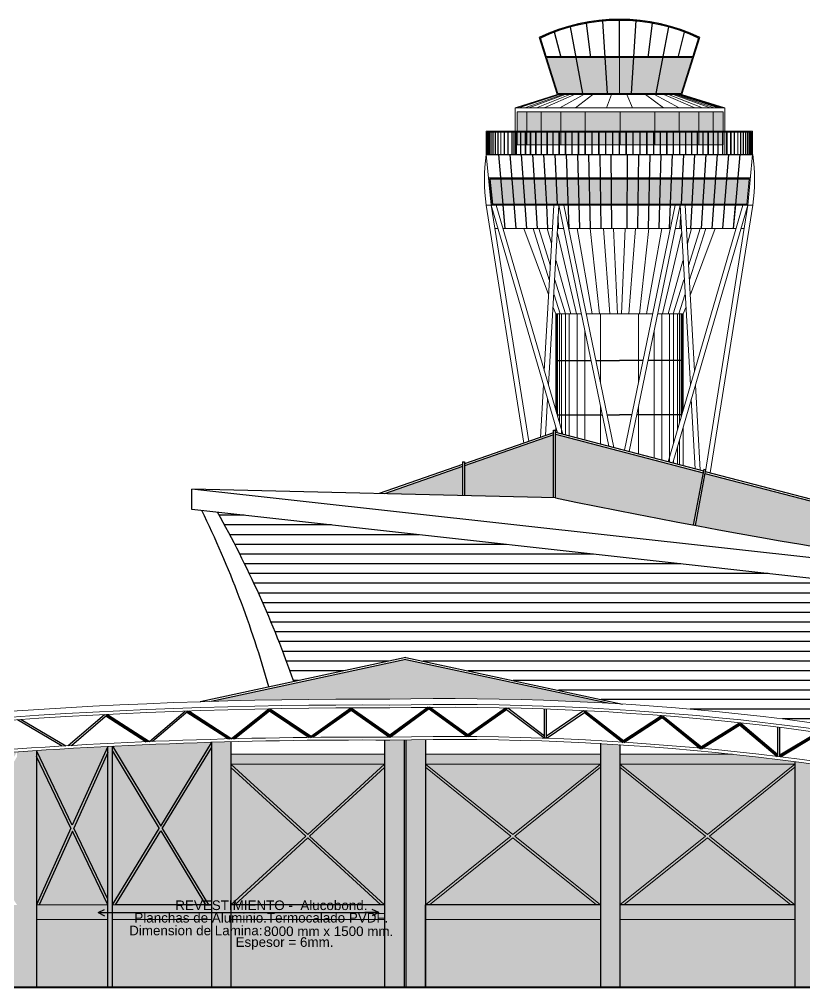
# Model space of a CAD drawing. Header units: metres. Extents: x 2330 to 2661, y 695 to 924.
# Drawn here: x 2504.5 to 2544.88, y 787.66 to 837.45 of the extents above; entities that cross this region are included whole.
import ezdxf

# ---------------------------------------------------------------- set-up
doc = ezdxf.new("R2010")
doc.units = ezdxf.units.M
doc.header["$LTSCALE"] = 20
for name, color, linetype, lineweight in [('Aux4', 31, 'Continuous', 20), ('Columns', 30, 'Continuous', 40), ('Especifications', 107, 'Continuous', 25), ('Garden', 152, 'Continuous', 0), ('p1', 11, 'Continuous', 13)]:
    doc.layers.add(name, color=color, linetype=linetype, lineweight=lineweight)
doc.layers.add('Tree and Others', color=74, linetype='Continuous')
doc.styles.get("Standard").update_dxf_attribs({"font": 'arial.ttf'})

msp = doc.modelspace()

# ---------------------------------------------------------------- hatches: boundary and pattern name
h = msp.add_hatch(color=256)
h.set_gradient(color1=(0, 0, 255), color2=(0, 114, 153), tint=1)
h.paths.add_polyline_path([(2527.29, 814.453), (2523.284, 813.059), (2527.29, 812.961)])
h.paths.add_polyline_path([(2531.964, 816.081), (2527.39, 814.488), (2527.39, 812.958), (2531.964, 812.847)])
h.paths.add_polyline_path([(2539.657, 814.13), (2532.064, 816.121), (2532.064, 812.844, 0.004892), (2539.155, 811.447)])
h.paths.add_polyline_path([(2539.754, 814.105), (2539.253, 811.428, 0.00692), (2549.327, 809.691), (2549.617, 811.519)])
h.paths.add_polyline_path([(2553.815, 810.418), (2549.714, 811.494), (2549.426, 809.676, 0.002867), (2553.614, 809.039)])
h.paths.add_polyline_path([(2553.913, 810.393), (2553.712, 809.025, 0.003071), (2558.206, 808.397), (2558.318, 809.238)])
h.paths.add_polyline_path([(2558.415, 809.212), (2558.305, 808.384, 0.004248), (2564.532, 807.609)])
h = msp.add_hatch(color=256)
h.set_gradient(color1=(0, 0, 255), color2=(0, 114, 153), tint=1)
h.paths.add_polyline_path([(2524.384, 804.536), (2514.358, 802.376, -0.008751), (2523.531, 802.488, -0.020129), (2534.852, 802.28)])
at = {"layer": 'Garden'}
h = msp.add_hatch(color=256, dxfattribs=at)
h.set_gradient(color1=(106, 156, 99), one_color=1, tint=1)
h.paths.add_polyline_path([(2489.933, 798.387), (2487.768, 795.07), (2489.933, 792.19)])
h.paths.add_polyline_path([(2489.764, 798.366, 0.003911), (2485.732, 797.827), (2485.732, 797.778), (2487.685, 795.181)])
h.paths.add_polyline_path([(2485.732, 797.562), (2485.732, 792.189), (2487.609, 795.065)])
h.paths.add_polyline_path([(2487.692, 794.954), (2485.732, 791.951), (2485.732, 791.901), (2489.933, 791.902), (2489.933, 791.974)])
h.paths.add_polyline_path([(2492.128, 795.423), (2490.183, 798.418), (2490.183, 792.203)])
h.paths.add_polyline_path([(2494.22, 798.886, 0.00377), (2490.326, 798.436), (2492.203, 795.546)])
h.paths.add_polyline_path([(2494.383, 798.904), (2492.281, 795.425), (2494.383, 792.19)])
h.paths.add_polyline_path([(2492.207, 795.302), (2490.183, 791.951), (2490.183, 791.902), (2494.383, 791.903), (2494.383, 791.951)])
h.paths.add_polyline_path([(2497.126, 795.413), (2495.148, 798.731), (2495.148, 791.903)])
h.paths.add_polyline_path([(2499.369, 799.391, 0.004079), (2495.148, 798.985), (2497.2, 795.543)])
h.paths.add_polyline_path([(2499.369, 799.127), (2497.276, 795.414), (2499.369, 791.904)])
h.paths.add_polyline_path([(2497.203, 795.284), (2495.297, 791.903), (2499.218, 791.904)])
h.paths.add_polyline_path([(2501.869, 795.625), (2499.619, 799.17), (2499.619, 791.904), (2499.62, 791.904)])
h.paths.add_polyline_path([(2504.383, 799.784, 0.004594), (2499.619, 799.413), (2501.944, 795.749)])
h.paths.add_polyline_path([(2504.383, 799.532), (2502.022, 795.627), (2504.383, 791.905)])
h.paths.add_polyline_path([(2501.947, 795.502), (2499.772, 791.904), (2504.229, 791.905)])
h.paths.add_polyline_path([(2507.155, 795.851), (2505.383, 799.549), (2505.383, 791.906)])
h.paths.add_polyline_path([(2509.046, 800.061, 0.003528), (2505.383, 799.85), (2507.225, 796.006)])
h.paths.add_polyline_path([(2509.046, 799.744), (2507.299, 795.853), (2509.046, 792.206)])
h.paths.add_polyline_path([(2507.229, 795.698), (2505.525, 791.906), (2509.046, 791.906)])
h.paths.add_polyline_path([(2511.7, 795.843), (2509.296, 799.822), (2509.296, 791.906)])
h.paths.add_polyline_path([(2514.384, 800.24), (2514.384, 800.276, 0.004896), (2509.296, 800.074), (2511.776, 795.968)])
h.paths.add_polyline_path([(2514.384, 799.991), (2511.852, 795.843), (2514.23, 791.906), (2514.384, 791.906)])
h.paths.add_polyline_path([(2511.775, 795.718), (2509.449, 791.906), (2514.078, 791.906)])
h = msp.add_hatch(color=256, dxfattribs=at)
h.set_gradient(color1=(106, 156, 99), one_color=1, tint=1)
h.paths.add_polyline_path([(2523.284, 799.156), (2515.384, 799.156), (2515.384, 791.906), (2523.284, 791.906)])
h.paths.add_polyline_path([(2523.286, 791.155), (2515.384, 791.155), (2515.384, 787.656), (2523.284, 787.656)])
h.paths.add_polyline_path([(2534.379, 799.156), (2525.384, 799.156), (2525.384, 791.909), (2534.379, 791.909)])
h.paths.add_polyline_path([(2534.379, 791.159), (2525.384, 791.159), (2525.384, 787.656), (2534.379, 787.656)])
h.paths.add_polyline_path([(2544.383, 799.156), (2535.384, 799.156), (2535.384, 791.906), (2544.383, 791.906)])
h.paths.add_polyline_path([(2544.381, 791.155), (2535.384, 791.155), (2535.384, 787.656), (2544.381, 787.656)])
h.paths.add_polyline_path([(2554.381, 797.611, 0.016468), (2545.384, 799.145), (2545.384, 791.906), (2554.381, 791.905)])
h.paths.add_polyline_path([(2554.381, 791.155), (2545.384, 791.155), (2545.384, 787.656), (2554.381, 787.656)])
h = msp.add_hatch(color=256, dxfattribs=at)
h.set_gradient(color1=(106, 156, 99), one_color=1, tint=1)
h.paths.add_polyline_path([(2523.284, 798.979), (2523.284, 799.156), (2519.334, 795.531), (2515.384, 799.156), (2515.384, 798.979), (2519.237, 795.442), (2515.384, 791.906), (2515.576, 791.906), (2519.334, 795.354), (2523.091, 791.906), (2523.284, 791.906), (2519.43, 795.442)])
h = msp.add_hatch(color=256, dxfattribs=at)
h.set_gradient(color1=(106, 156, 99), one_color=1, tint=1)
h.paths.add_polyline_path([(2534.379, 798.989), (2534.379, 799.156), (2529.881, 795.532), (2525.384, 799.156), (2525.384, 798.989), (2529.778, 795.449), (2525.384, 791.909), (2525.591, 791.909), (2529.881, 795.366), (2534.172, 791.909), (2534.379, 791.909), (2529.985, 795.449)])
h = msp.add_hatch(color=256, dxfattribs=at)
h.set_gradient(color1=(106, 156, 99), one_color=1, tint=1)
h.paths.add_polyline_path([(2489.933, 791.155), (2485.732, 791.155), (2485.732, 787.656), (2489.933, 787.656)])
h.paths.add_polyline_path([(2494.381, 791.155), (2490.183, 791.155), (2490.183, 787.656), (2494.381, 787.656)])
h.paths.add_polyline_path([(2499.369, 791.155), (2495.148, 791.155), (2495.148, 787.656), (2499.369, 787.656)])
h.paths.add_polyline_path([(2504.383, 791.155), (2499.619, 791.155), (2499.619, 787.656), (2503.367, 787.656), (2504.383, 787.656)])
h.paths.add_polyline_path([(2509.046, 791.155), (2505.383, 791.155), (2505.383, 787.656), (2509.046, 787.656)])
h.paths.add_polyline_path([(2514.381, 791.155), (2509.296, 791.155), (2509.296, 787.656), (2514.381, 787.656)])
at = {"layer": 'Tree and Others', "lineweight": 9}
h = msp.add_hatch(color=256, dxfattribs=at)
h.set_gradient(color1=(33, 181, 169), one_color=1, tint=1)
h.paths.add_polyline_path([(2533.127, 835.487), (2531.612, 835.487), (2532.196, 833.634), (2533.471, 833.634)])
h.paths.add_polyline_path([(2534.626, 835.487), (2533.127, 835.487), (2533.471, 833.634), (2534.739, 833.634)])
h.paths.add_polyline_path([(2535.364, 835.487), (2534.626, 835.487), (2534.739, 833.634), (2535.364, 833.634)])
h = msp.add_hatch(color=256, dxfattribs=at)
h.set_gradient(color1=(33, 181, 169), rotation=180, one_color=1, tint=1)
h.paths.add_polyline_path([(2537.6, 835.487), (2539.115, 835.487), (2538.531, 833.634), (2537.256, 833.634)])
h.paths.add_polyline_path([(2536.102, 835.487), (2537.6, 835.487), (2537.256, 833.634), (2535.988, 833.634)])
h.paths.add_polyline_path([(2535.364, 835.487), (2536.102, 835.487), (2535.988, 833.634), (2535.364, 833.634)])
at = {"layer": 'Tree and Others'}
h = msp.add_hatch(color=256, dxfattribs=at)
h.set_gradient(color1=(164, 161, 106), color2=(238, 237, 227), rotation=180, tint=1, name='CYLINDER')
h.paths.add_polyline_path([(2530.593, 832.706), (2530.093, 832.706), (2530.093, 831.706), (2530.593, 831.706)])
h.paths.add_polyline_path([(2531.343, 832.706), (2530.593, 832.706), (2530.593, 831.706), (2531.343, 831.706)])
h.paths.add_polyline_path([(2532.343, 832.706), (2531.343, 832.706), (2531.343, 831.706), (2532.343, 831.706)])
h.paths.add_polyline_path([(2533.593, 832.706), (2532.343, 832.706), (2532.343, 831.706), (2533.593, 831.706)])
h.paths.add_polyline_path([(2535.391, 832.706), (2533.593, 832.706), (2533.593, 831.706), (2535.391, 831.706)])
h.paths.add_polyline_path([(2537.188, 832.706), (2535.391, 832.706), (2535.391, 831.706), (2537.188, 831.706)])
h.paths.add_polyline_path([(2538.438, 832.706), (2537.188, 832.706), (2537.188, 831.706), (2538.438, 831.706)])
h.paths.add_polyline_path([(2539.438, 832.706), (2538.438, 832.706), (2538.438, 831.706), (2539.438, 831.706)])
h.paths.add_polyline_path([(2540.188, 832.706), (2539.438, 832.706), (2539.438, 831.706), (2540.188, 831.706)])
h.paths.add_polyline_path([(2540.688, 832.706), (2540.188, 832.706), (2540.188, 831.706), (2540.688, 831.706)])
h.paths.add_polyline_path([(2540.687, 831.656), (2540.677, 831.656), (2540.677, 831.006), (2540.687, 831.006)])
h.paths.add_polyline_path([(2540.652, 831.656), (2540.444, 831.656), (2540.444, 831.006), (2540.652, 831.006)])
h.paths.add_polyline_path([(2540.419, 831.656), (2540.197, 831.656), (2540.197, 831.006), (2540.419, 831.006)])
h.paths.add_polyline_path([(2540.172, 831.656), (2539.937, 831.656), (2539.937, 831.006), (2540.172, 831.006)])
h.paths.add_polyline_path([(2539.912, 831.656), (2539.665, 831.656), (2539.665, 831.006), (2539.912, 831.006)])
h.paths.add_polyline_path([(2539.64, 831.656), (2539.438, 831.656), (2539.438, 831.006), (2539.64, 831.006)])
h.paths.add_polyline_path([(2539.438, 831.656), (2539.38, 831.656), (2539.38, 831.006), (2539.438, 831.006)])
h.paths.add_polyline_path([(2539.355, 831.656), (2539.085, 831.656), (2539.085, 831.006), (2539.355, 831.006)])
h.paths.add_polyline_path([(2539.06, 831.656), (2538.78, 831.656), (2538.78, 831.006), (2539.06, 831.006)])
h.paths.add_polyline_path([(2538.755, 831.656), (2538.465, 831.656), (2538.465, 831.006), (2538.755, 831.006)])
h.paths.add_polyline_path([(2538.44, 831.656), (2538.141, 831.656), (2538.141, 831.006), (2538.44, 831.006)])
h.paths.add_polyline_path([(2538.116, 831.656), (2537.81, 831.656), (2537.81, 831.006), (2538.116, 831.006)])
h.paths.add_polyline_path([(2537.785, 831.656), (2537.472, 831.656), (2537.472, 831.006), (2537.785, 831.006)])
h.paths.add_polyline_path([(2537.447, 831.656), (2537.188, 831.656), (2537.188, 831.006), (2537.447, 831.006)])
h.paths.add_polyline_path([(2537.188, 831.656), (2537.129, 831.656), (2537.129, 831.006), (2537.188, 831.006)])
h.paths.add_polyline_path([(2537.104, 831.656), (2536.78, 831.656), (2536.78, 831.006), (2537.104, 831.006)])
h.paths.add_polyline_path([(2536.755, 831.656), (2536.428, 831.656), (2536.428, 831.006), (2536.755, 831.006)])
h.paths.add_polyline_path([(2536.403, 831.656), (2536.072, 831.656), (2536.072, 831.006), (2536.403, 831.006)])
h.paths.add_polyline_path([(2536.047, 831.656), (2535.715, 831.656), (2535.715, 831.006), (2536.047, 831.006)])
h.paths.add_polyline_path([(2535.69, 831.656), (2535.391, 831.656), (2535.391, 831.006), (2535.69, 831.006)])
h.paths.add_polyline_path([(2535.344, 831.656), (2535.024, 831.656), (2535.024, 831.006), (2535.344, 831.006)])
h.paths.add_polyline_path([(2534.999, 831.656), (2534.666, 831.656), (2534.666, 831.006), (2534.999, 831.006)])
h.paths.add_polyline_path([(2534.641, 831.656), (2534.311, 831.656), (2534.311, 831.006), (2534.641, 831.006)])
h.paths.add_polyline_path([(2535.391, 831.656), (2535.369, 831.656), (2535.369, 831.006), (2535.391, 831.006)])
h.paths.add_polyline_path([(2534.286, 831.656), (2533.959, 831.656), (2533.959, 831.006), (2534.286, 831.006)])
h.paths.add_polyline_path([(2533.934, 831.656), (2533.61, 831.656), (2533.61, 831.006), (2533.934, 831.006)])
h.paths.add_polyline_path([(2533.585, 831.656), (2533.267, 831.656), (2533.267, 831.006), (2533.585, 831.006)])
h.paths.add_polyline_path([(2533.242, 831.656), (2532.929, 831.656), (2532.929, 831.006), (2533.242, 831.006)])
h.paths.add_polyline_path([(2532.904, 831.656), (2532.598, 831.656), (2532.598, 831.006), (2532.904, 831.006)])
h.paths.add_polyline_path([(2532.573, 831.656), (2532.343, 831.656), (2532.343, 831.006), (2532.573, 831.006)])
h.paths.add_polyline_path([(2532.343, 831.656), (2532.274, 831.656), (2532.274, 831.006), (2532.343, 831.006)])
h.paths.add_polyline_path([(2532.249, 831.656), (2531.959, 831.656), (2531.959, 831.006), (2532.249, 831.006)])
h.paths.add_polyline_path([(2531.934, 831.656), (2531.654, 831.656), (2531.654, 831.006), (2531.934, 831.006)])
h.paths.add_polyline_path([(2531.629, 831.656), (2531.358, 831.656), (2531.358, 831.006), (2531.629, 831.006)])
h.paths.add_polyline_path([(2531.333, 831.656), (2531.074, 831.656), (2531.074, 831.006), (2531.333, 831.006)])
h.paths.add_polyline_path([(2531.049, 831.656), (2530.801, 831.656), (2530.801, 831.006), (2531.049, 831.006)])
h.paths.add_polyline_path([(2530.776, 831.656), (2530.593, 831.656), (2530.593, 831.006), (2530.776, 831.006)])
h.paths.add_polyline_path([(2530.593, 831.656), (2530.542, 831.656), (2530.542, 831.006), (2530.593, 831.006)])
h.paths.add_polyline_path([(2530.517, 831.656), (2530.295, 831.656), (2530.295, 831.006), (2530.517, 831.006)])
h.paths.add_polyline_path([(2530.27, 831.656), (2530.093, 831.656), (2530.093, 831.006), (2530.27, 831.006)])
h = msp.add_hatch(color=256, dxfattribs=at)
h.set_gradient(color1=(33, 181, 169), rotation=180, one_color=1, tint=1, name='CYLINDER')
h.paths.add_polyline_path([(2542.033, 829.243), (2528.701, 829.243), (2528.824, 827.94), (2541.909, 827.94)])
h = msp.add_hatch(color=256, dxfattribs=at)
h.set_gradient(color1=(150, 154, 141), color2=(230, 234, 234), tint=1, name='INVCYLINDER')
h.paths.add_polyline_path([(2515.384, 791.155), (2515.384, 800.304, 0.000962), (2514.384, 800.276), (2514.384, 787.656), (2515.383, 787.656), (2515.383, 791.155)])
h = msp.add_hatch(color=256, dxfattribs=at)
h.set_gradient(color1=(150, 154, 141), color2=(230, 234, 234), tint=1, name='INVCYLINDER')
h.paths.add_polyline_path([(2524.284, 800.403, 0.001326), (2523.548, 800.388, 0.000255), (2523.284, 800.39), (2523.284, 795.406), (2523.286, 795.406), (2523.286, 791.906), (2523.284, 787.656), (2524.284, 787.656)])
h = msp.add_hatch(color=256, dxfattribs=at)
h.set_gradient(color1=(150, 154, 141), color2=(230, 234, 234), tint=1, name='INVCYLINDER')
h.paths.add_polyline_path([(2525.384, 800.417, 0.001804), (2524.384, 800.404), (2524.384, 787.656), (2525.38, 787.656), (2525.378, 791.906), (2525.384, 791.906)])
h = msp.add_hatch(color=256, dxfattribs=at)
h.set_gradient(color1=(150, 154, 141), color2=(230, 234, 234), tint=1, name='INVCYLINDER')
h.paths.add_polyline_path([(2514.381, 791.906), (2509.449, 791.906), (2509.296, 791.906), (2509.296, 791.155), (2514.381, 791.155)])
h.paths.add_polyline_path([(2509.046, 792.206), (2507.299, 795.853), (2509.046, 799.744), (2509.046, 800.061), (2507.225, 796.006), (2505.383, 799.85), (2505.383, 799.549), (2507.155, 795.851), (2505.383, 791.906), (2505.383, 791.155), (2509.046, 791.155)])
h.paths.add_polyline_path([(2504.383, 791.905), (2499.62, 791.904), (2499.619, 791.904), (2499.619, 791.155), (2504.383, 791.155)])
h.paths.add_polyline_path([(2499.369, 791.904), (2495.148, 791.903), (2495.148, 791.155), (2499.369, 791.155)])
h.paths.add_polyline_path([(2494.381, 791.903), (2490.183, 791.902), (2490.183, 791.155), (2494.381, 791.155)])
h.paths.add_polyline_path([(2489.933, 791.902), (2485.732, 791.901), (2485.732, 791.155), (2489.933, 791.155)])
h = msp.add_hatch(color=256, dxfattribs=at)
h.set_gradient(color1=(150, 154, 141), color2=(230, 234, 234), tint=1, name='INVCYLINDER')
h.paths.add_polyline_path([(2505.383, 799.85, 0.000964), (2504.383, 799.784), (2504.383, 791.155), (2504.383, 791.155), (2504.383, 787.656), (2505.38, 787.656), (2505.378, 791.906), (2505.383, 791.906)])
h = msp.add_hatch(color=256, dxfattribs=at)
h.set_gradient(color1=(150, 154, 141), color2=(230, 234, 234), tint=1, name='INVCYLINDER')
h.paths.add_polyline_path([(2509.296, 800.074, 0.000241), (2509.046, 800.061), (2509.046, 799.744), (2509.046, 787.656), (2509.296, 787.656)])
h = msp.add_hatch(color=256, dxfattribs=at)
h.set_gradient(color1=(150, 154, 141), color2=(230, 234, 234), tint=1, name='INVCYLINDER')
h.paths.add_polyline_path([(2511.852, 795.843), (2514.384, 799.991), (2514.384, 800.24), (2511.776, 795.968), (2509.296, 800.074), (2509.296, 799.822), (2511.7, 795.843), (2509.296, 791.906), (2509.449, 791.906), (2511.775, 795.718), (2514.078, 791.906), (2514.23, 791.906)])
h = msp.add_hatch(color=256, dxfattribs=at)
h.set_gradient(color1=(150, 154, 141), color2=(230, 234, 234), tint=1, name='INVCYLINDER')
h.paths.add_polyline_path([(2535.379, 800.144, 0.001799), (2534.384, 800.204), (2534.384, 787.656), (2535.379, 787.656)])
h = msp.add_hatch(color=256, dxfattribs=at)
h.set_gradient(color1=(150, 154, 141), color2=(230, 234, 234), tint=1, name='INVCYLINDER')
h.paths.add_polyline_path([(2523.284, 799.656), (2515.384, 799.656), (2515.384, 799.156), (2516.47, 799.156), (2523.284, 799.156)])
h = msp.add_hatch(color=256, dxfattribs=at)
h.set_gradient(color1=(150, 154, 141), color2=(230, 234, 234), tint=1, name='INVCYLINDER')
h.paths.add_polyline_path([(2534.379, 799.656), (2525.384, 799.656), (2525.384, 799.156), (2531.763, 799.156), (2534.379, 799.156)])
h.paths.add_polyline_path([(2541.167, 799.656), (2535.384, 799.656), (2535.384, 799.156), (2544.383, 799.156), (2544.383, 799.278, 0.005842)])
h = msp.add_hatch(color=256, dxfattribs=at)
h.set_gradient(color1=(150, 154, 141), color2=(230, 234, 234), tint=1, name='INVCYLINDER')
h.paths.add_polyline_path([(2545.384, 799.145, 0.001821), (2544.383, 799.278), (2544.383, 787.656), (2545.383, 787.656), (2545.383, 790.456), (2545.384, 790.456)])
h = msp.add_hatch(color=256, dxfattribs=at)
h.set_gradient(color1=(150, 154, 141), color2=(230, 234, 234), tint=1, name='INVCYLINDER')
h.paths.add_polyline_path([(2523.286, 791.906), (2515.384, 791.906), (2515.384, 791.155), (2523.286, 791.155)])
h = msp.add_hatch(color=256, dxfattribs=at)
h.set_gradient(color1=(150, 154, 141), color2=(230, 234, 234), tint=1, name='INVCYLINDER')
h.paths.add_polyline_path([(2534.379, 791.909), (2525.384, 791.909), (2525.384, 791.159), (2534.379, 791.159)])
h = msp.add_hatch(color=256, dxfattribs=at)
h.set_gradient(color1=(150, 154, 141), color2=(230, 234, 234), tint=1, name='INVCYLINDER')
h.paths.add_polyline_path([(2544.381, 791.906), (2535.384, 791.906), (2535.384, 791.155), (2544.381, 791.155)])

# ---------------------------------------------------------------- linework, layer by layer
for p, q in [((2531.964, 812.844), (2531.964, 816.327)), ((2531.964, 816.327), (2532.064, 816.327)), ((2532.064, 812.844), (2532.064, 816.327)), ((2532.064, 816.224), (2539.675, 814.229)), ((2531.964, 816.187), (2527.39, 814.594)), ((2531.964, 816.081), (2527.39, 814.488)), ((2532.064, 816.121), (2539.657, 814.13)), ((2527.29, 814.7), (2527.29, 812.958)), ((2527.29, 814.7), (2527.39, 814.7)), ((2527.39, 814.7), (2527.39, 812.958)), ((2527.29, 814.559), (2523, 813.065)), ((2527.29, 814.453), (2523.284, 813.059)), ((2539.694, 814.327), (2539.155, 811.447)), ((2539.792, 814.309), (2539.253, 811.428)), ((2539.694, 814.327), (2539.792, 814.309)), ((2539.772, 814.203), (2549.632, 811.618)), ((2539.754, 814.105), (2549.617, 811.519)), ((2513.367, 812.249), (2513.367, 813.3)), ((2566.591, 807.376), (2513.367, 813.3)), ((2532.064, 812.844), (2513.367, 813.3)), ((2566.591, 806.325), (2513.367, 812.249)), ((2524.384, 804.638), (2513.804, 802.359)), ((2524.384, 804.536), (2514.358, 802.376)), ((2524.384, 804.638), (2535.515, 802.24)), ((2524.384, 804.536), (2534.852, 802.28))]:
    msp.add_line(p, q)
for centre, radius, start, end in [((2607.038, 1174.492), 369.337, 258.28778, 263.5998), ((2466.085, 788.863), 53.189, 15.5461, 26.0144), ((2467.499, 785.595), 54.128, 19.1999, 29.3209)]:
    msp.add_arc(centre, radius, start, end)
at = {"layer": 'Aux4'}
for centre, radius, start, end in [((2522.16, 540.399), 262.093, 89.69458, 99.41371), ((2526.609, 661.829), 140.693, 76.48031, 91.2647), ((2522.16, 540.399), 261.793, 89.69458, 99.4246), ((2522.16, 540.399), 261.643, 89.69458, 99.43005), ((2526.609, 661.829), 140.393, 76.48031, 91.2647), ((2526.609, 661.829), 140.243, 76.48031, 91.2647), ((2522.16, 540.399), 260.143, 89.69458, 99.6881), ((2522.16, 540.399), 259.993, 89.69458, 99.66876), ((2526.609, 661.829), 138.743, 76.48031, 91.2647), ((2526.609, 661.829), 138.593, 76.48031, 91.2647)]:
    msp.add_arc(centre, radius, start, end, dxfattribs=at)
at = {"layer": 'Columns', "lineweight": 20}
for p, q in [((2514.381, 787.656), (2514.381, 796.606)), ((2505.383, 791.906), (2509.046, 791.906)), ((2509.296, 791.906), (2513.281, 791.906)), ((2525.378, 791.906), (2525.38, 787.656)), ((2544.381, 791.906), (2544.381, 787.656)), ((2505.38, 791.155), (2509.046, 791.155)), ((2509.296, 791.155), (2514.384, 791.155)), ((2515.381, 791.155), (2523.284, 791.155)), ((2515.383, 787.656), (2515.383, 791.155)), ((2525.376, 791.159), (2534.379, 791.159)), ((2535.381, 791.155), (2544.381, 791.155)), ((2544.383, 791.155), (2544.383, 787.656)), ((2505.38, 787.656), (2513.283, 787.656)), ((2515.383, 787.656), (2534.382, 787.656))]:
    msp.add_line(p, q, dxfattribs=at)
at = {"layer": 'Columns'}
for p, q in [((2554.381, 787.656), (2482.881, 787.656)), ((2524.38, 787.656), (2494.381, 787.656)), ((2534.381, 787.656), (2525.38, 787.656)), ((2544.383, 787.656), (2535.383, 787.656))]:
    msp.add_line(p, q, dxfattribs=at)
at = {"layer": 'Especifications'}
for p, q in [((2508.547, 791.514), (2508.888, 791.681)), ((2508.547, 791.514), (2509.264, 791.514)), ((2508.547, 791.514), (2508.888, 791.347)), ((2508.547, 791.514), (2514.843, 791.514)), ((2510.81, 791.514), (2522.983, 791.514)), ((2522.983, 791.514), (2522.266, 791.514)), ((2522.983, 791.514), (2522.642, 791.681)), ((2522.983, 791.514), (2522.642, 791.347))]:
    msp.add_line(p, q, dxfattribs=at)
at = {"layer": 'Garden'}
for p, q in [((2505.383, 799.85), (2505.383, 799.549)), ((2509.046, 800.061), (2509.046, 799.744)), ((2515.384, 799.156), (2519.334, 795.531)), ((2515.384, 798.979), (2519.237, 795.442)), ((2519.334, 795.531), (2523.284, 799.156)), ((2519.43, 795.442), (2523.284, 798.979)), ((2525.384, 799.156), (2529.881, 795.532)), ((2525.384, 798.989), (2529.778, 795.449)), ((2529.881, 795.532), (2534.379, 799.156)), ((2529.985, 795.449), (2534.384, 798.992)), ((2535.379, 798.992), (2539.779, 795.447)), ((2535.384, 799.156), (2539.883, 795.53)), ((2539.883, 795.53), (2544.383, 799.156)), ((2539.986, 795.447), (2544.383, 798.989)), ((2515.384, 791.906), (2519.237, 795.442)), ((2515.576, 791.906), (2519.334, 795.354)), ((2519.334, 795.354), (2523.091, 791.906)), ((2519.43, 795.442), (2523.284, 791.906)), ((2525.384, 791.909), (2529.778, 795.449)), ((2525.591, 791.909), (2529.881, 795.366)), ((2529.881, 795.366), (2534.172, 791.909)), ((2529.985, 795.449), (2534.379, 791.909)), ((2535.384, 791.906), (2539.779, 795.447)), ((2535.591, 791.906), (2539.883, 795.363)), ((2539.883, 795.363), (2544.174, 791.906)), ((2539.986, 795.447), (2544.381, 791.906)), ((2505.525, 791.906), (2505.383, 791.906))]:
    msp.add_line(p, q, dxfattribs=at)
at = {"layer": 'Tree and Others'}
for p, q in [((2533.882, 835.487), (2533.666, 837.251)), ((2534.739, 833.634), (2534.511, 837.365)), ((2535.364, 835.487), (2535.364, 837.403)), ((2535.988, 833.634), (2536.219, 837.403)), ((2536.845, 835.487), (2537.062, 837.251)), ((2532.355, 835.487), (2532.028, 836.801)), ((2533.471, 833.634), (2532.836, 837.062)), ((2537.256, 833.634), (2537.892, 837.062)), ((2538.372, 835.487), (2538.699, 836.8)), ((2531.596, 835.537), (2531.295, 836.492)), ((2539.43, 836.492), (2539.129, 835.537)), ((2528.512, 830.506), (2542.202, 830.506)), ((2529.385, 827.94), (2529.163, 830.506)), ((2529.385, 827.94), (2529.163, 830.506)), ((2530.041, 826.706), (2529.743, 830.506)), ((2530.041, 826.706), (2529.743, 830.506)), ((2530.59, 826.706), (2530.323, 830.506)), ((2530.59, 826.706), (2530.323, 830.506)), ((2531.139, 826.706), (2530.902, 830.506)), ((2531.139, 826.706), (2530.902, 830.506)), ((2531.619, 827.94), (2531.48, 830.506)), ((2531.619, 827.94), (2531.48, 830.506)), ((2532.177, 827.94), (2532.058, 830.506)), ((2532.177, 827.94), (2532.058, 830.506)), ((2532.781, 826.706), (2532.635, 830.506)), ((2532.781, 826.706), (2532.635, 830.506)), ((2533.327, 826.706), (2533.212, 830.506)), ((2533.327, 826.706), (2533.212, 830.506)), ((2533.874, 826.706), (2533.789, 830.506)), ((2533.874, 826.706), (2533.789, 830.506)), ((2534.42, 826.706), (2534.366, 830.506)), ((2534.42, 826.706), (2534.366, 830.506)), ((2534.966, 826.706), (2534.942, 830.506)), ((2535.357, 830.506), (2542.202, 830.506)), ((2535.757, 826.706), (2535.78, 830.506)), ((2536.303, 826.706), (2536.357, 830.506)), ((2536.303, 826.706), (2536.357, 830.506)), ((2536.849, 826.706), (2536.934, 830.506)), ((2536.849, 826.706), (2536.934, 830.506)), ((2537.395, 826.706), (2537.51, 830.506)), ((2537.395, 826.706), (2537.51, 830.506)), ((2537.942, 826.706), (2538.087, 830.506)), ((2537.942, 826.706), (2538.087, 830.506)), ((2538.546, 827.94), (2538.665, 830.506)), ((2538.546, 827.94), (2538.665, 830.506)), ((2539.103, 827.94), (2539.243, 830.506)), ((2539.103, 827.94), (2539.243, 830.506)), ((2539.584, 826.706), (2539.821, 830.506)), ((2539.584, 826.706), (2539.821, 830.506)), ((2540.133, 826.706), (2540.4, 830.506)), ((2540.133, 826.706), (2540.4, 830.506)), ((2540.682, 826.706), (2540.979, 830.506)), ((2540.682, 826.706), (2540.979, 830.506)), ((2541.338, 827.94), (2541.56, 830.506)), ((2541.338, 827.94), (2541.56, 830.506)), ((2542.088, 829.293), (2528.626, 829.293)), ((2528.701, 829.243), (2528.824, 827.94)), ((2528.824, 827.94), (2528.701, 829.243)), ((2542.033, 829.243), (2528.701, 829.243)), ((2541.955, 827.89), (2528.759, 827.89)), ((2541.909, 827.94), (2528.824, 827.94)), ((2529.491, 826.706), (2529.385, 827.94)), ((2529.491, 826.706), (2529.389, 827.89)), ((2531.686, 826.706), (2531.622, 827.89)), ((2539.036, 826.706), (2539.101, 827.89)), ((2541.231, 826.706), (2541.338, 827.94)), ((2541.231, 826.706), (2541.334, 827.89)), ((2532.234, 826.706), (2532.206, 827.307)), ((2538.489, 826.706), (2538.517, 827.307)), ((2532.081, 819.906), (2533.895, 819.906)), ((2534.151, 819.906), (2535.361, 819.906)), ((2536.572, 819.906), (2535.361, 819.906)), ((2538.642, 819.906), (2536.828, 819.906)), ((2532.16, 817.106), (2534.475, 817.106)), ((2534.731, 817.106), (2535.361, 817.106)), ((2535.991, 817.106), (2535.361, 817.106)), ((2538.563, 817.106), (2536.247, 817.106)), ((2516.062, 811.949), (2514.786, 811.949)), ((2520.554, 811.449), (2515.054, 811.449)), ((2525.046, 810.949), (2515.322, 810.949)), ((2529.538, 810.449), (2515.584, 810.449)), ((2534.03, 809.949), (2515.839, 809.949)), ((2538.522, 809.449), (2516.088, 809.449)), ((2543.014, 808.949), (2516.33, 808.949)), ((2547.506, 808.449), (2516.566, 808.449)), ((2551.997, 807.949), (2516.796, 807.949)), ((2554.151, 807.449), (2517.02, 807.449)), ((2554.151, 806.949), (2517.237, 806.949)), ((2554.151, 806.449), (2517.449, 806.449)), ((2554.151, 805.949), (2517.655, 805.949)), ((2554.151, 805.449), (2517.855, 805.449)), ((2554.151, 804.949), (2518.049, 804.949)), ((2523.506, 804.449), (2518.238, 804.449)), ((2554.151, 804.449), (2525.261, 804.449)), ((2521.185, 803.949), (2518.421, 803.949)), ((2554.151, 803.949), (2527.582, 803.949)), ((2518.864, 803.449), (2518.598, 803.449)), ((2554.151, 803.449), (2529.903, 803.449)), ((2554.151, 802.949), (2532.223, 802.949)), ((2554.151, 802.476), (2534.421, 802.476)), ((2511.191, 800.312), (2513.024, 801.882)), ((2511.357, 800.323), (2513.184, 801.888)), ((2513.118, 801.831), (2515.258, 800.45)), ((2513.157, 801.865), (2515.347, 800.453)), ((2513.212, 801.889), (2515.436, 800.455)), ((2515.415, 800.469), (2517.338, 801.998)), ((2515.48, 800.456), (2517.372, 801.961)), ((2515.563, 800.458), (2517.373, 801.898)), ((2517.371, 801.96), (2519.501, 800.528)), ((2517.373, 801.898), (2519.413, 800.528)), ((2517.403, 801.999), (2519.506, 800.586)), ((2519.506, 800.586), (2521.548, 802.041)), ((2519.511, 800.529), (2521.556, 801.986)), ((2519.599, 800.529), (2521.558, 801.926)), ((2521.557, 801.987), (2523.557, 800.588)), ((2521.558, 801.926), (2523.541, 800.538)), ((2521.567, 802.041), (2523.557, 800.65)), ((2523.557, 800.65), (2525.528, 802.102)), ((2523.557, 800.588), (2525.557, 802.061)), ((2523.575, 800.539), (2525.587, 802.021)), ((2525.528, 802.021), (2527.528, 800.566)), ((2525.557, 802.061), (2527.557, 800.606)), ((2525.587, 802.102), (2527.558, 800.668)), ((2527.557, 800.606), (2529.582, 802.041)), ((2527.558, 800.668), (2529.498, 802.042)), ((2527.586, 800.566), (2529.556, 801.961)), ((2529.556, 801.961), (2531.47, 800.514)), ((2529.618, 802.04), (2531.507, 800.611)), ((2531.507, 800.512), (2531.507, 801.963)), ((2531.507, 800.511), (2531.507, 801.962)), ((2531.607, 800.512), (2531.607, 801.963)), ((2531.607, 800.511), (2531.607, 801.962)), ((2531.607, 800.605), (2533.513, 801.902)), ((2531.642, 800.508), (2533.555, 801.81)), ((2533.52, 801.902), (2535.557, 800.301)), ((2533.555, 801.81), (2535.527, 800.262)), ((2533.606, 801.897), (2535.588, 800.34)), ((2554.151, 801.976), (2538.997, 801.976)), ((2504.415, 801.44), (2506.708, 800.083)), ((2504.591, 801.451), (2506.886, 800.093)), ((2507.015, 800.101), (2508.888, 801.705)), ((2507.18, 800.11), (2509.037, 801.701)), ((2508.957, 801.633), (2511.019, 800.303)), ((2509.01, 801.659), (2511.105, 800.308)), ((2509.037, 801.701), (2511.191, 800.312)), ((2535.53, 800.343), (2537.525, 801.647)), ((2535.557, 800.301), (2537.557, 801.608)), ((2535.585, 800.259), (2537.554, 801.546)), ((2537.554, 801.546), (2539.526, 799.938)), ((2537.557, 801.608), (2539.557, 799.977)), ((2537.596, 801.641), (2539.589, 800.015)), ((2539.531, 800.019), (2541.531, 801.272)), ((2541.59, 801.268), (2543.507, 799.645)), ((2554.151, 801.476), (2543.737, 801.476)), ((2539.557, 799.977), (2541.557, 801.23)), ((2539.584, 799.934), (2541.584, 801.188)), ((2541.525, 801.192), (2543.467, 799.548)), ((2541.557, 801.23), (2543.507, 799.579)), ((2543.507, 799.537), (2543.507, 801.05)), ((2543.607, 799.537), (2543.607, 801.038)), ((2543.607, 799.625), (2545.532, 800.78)), ((2514.384, 800.276), (2514.384, 787.656)), ((2515.384, 800.304), (2515.384, 787.656)), ((2523.284, 800.39), (2523.284, 791.906)), ((2524.284, 800.403), (2524.284, 787.656)), ((2524.384, 800.404), (2524.384, 787.656)), ((2525.384, 800.417), (2525.384, 787.656)), ((2531.507, 800.511), (2531.608, 800.509)), ((2543.607, 799.567), (2545.557, 800.737)), ((2543.638, 799.527), (2545.583, 800.694)), ((2507.225, 796.006), (2505.383, 799.85)), ((2505.383, 799.85), (2505.383, 787.656)), ((2509.046, 800.061), (2507.225, 796.006)), ((2509.046, 787.656), (2509.046, 800.061)), ((2509.296, 787.656), (2509.296, 800.074)), ((2509.296, 800.074), (2511.776, 795.968)), ((2509.296, 799.822), (2511.7, 795.843)), ((2511.776, 795.968), (2514.384, 800.24)), ((2511.852, 795.843), (2514.384, 799.991)), ((2534.384, 800.204), (2534.384, 787.656)), ((2535.384, 800.144), (2535.384, 787.656)), ((2507.155, 795.851), (2505.383, 799.549)), ((2509.046, 799.744), (2507.299, 795.853)), ((2544.383, 799.278), (2544.383, 787.656)), ((2544.383, 799.278), (2544.383, 787.656)), ((2507.155, 795.851), (2505.383, 791.906)), ((2509.046, 792.206), (2507.299, 795.853)), ((2509.296, 791.906), (2511.7, 795.843)), ((2511.852, 795.843), (2514.23, 791.906)), ((2507.229, 795.698), (2505.525, 791.906)), ((2509.046, 791.906), (2507.229, 795.698)), ((2509.449, 791.906), (2511.775, 795.718)), ((2511.775, 795.718), (2514.078, 791.906)), ((2514.384, 791.906), (2509.449, 791.906)), ((2523.286, 791.906), (2515.384, 791.906)), ((2523.286, 791.906), (2523.284, 787.656)), ((2534.379, 791.909), (2525.378, 791.909)), ((2525.384, 791.906), (2525.378, 791.906)), ((2544.381, 791.906), (2535.384, 791.906)), ((2525.38, 787.656), (2525.38, 791.656))]:
    msp.add_line(p, q, dxfattribs=at)
at = {"layer": 'Tree and Others', "lineweight": 20}
for p, q in [((2532.159, 833.584), (2531.234, 836.518)), ((2538.566, 833.584), (2539.49, 836.518)), ((2529.993, 832.906), (2532.158, 833.584)), ((2529.994, 832.906), (2532.159, 833.584)), ((2540.788, 832.906), (2538.567, 833.584)), ((2529.993, 832.906), (2540.732, 832.906)), ((2529.993, 832.906), (2529.993, 831.706)), ((2529.994, 832.906), (2540.788, 832.906)), ((2529.994, 832.906), (2540.787, 832.906)), ((2530.093, 832.706), (2530.093, 831.706)), ((2530.093, 832.706), (2540.688, 832.706)), ((2540.688, 832.706), (2540.688, 831.706)), ((2540.787, 832.906), (2540.787, 831.706)), ((2540.788, 832.906), (2540.788, 831.706)), ((2528.512, 830.506), (2542.202, 830.506)), ((2528.759, 827.89), (2528.512, 830.506)), ((2542.202, 830.506), (2541.955, 827.89)), ((2541.955, 827.89), (2542.202, 830.506)), ((2541.909, 827.94), (2542.033, 829.243)), ((2528.956, 826.706), (2529.111, 826.706)), ((2529.368, 826.706), (2531.915, 826.706)), ((2530.445, 826.706), (2531.709, 823.305)), ((2532.171, 826.706), (2532.485, 826.706)), ((2532.741, 826.706), (2535.361, 826.706)), ((2537.982, 826.706), (2535.361, 826.706)), ((2538.551, 826.706), (2538.238, 826.706)), ((2541.355, 826.706), (2538.807, 826.706)), ((2540.278, 826.706), (2539.014, 823.305)), ((2541.767, 826.706), (2541.611, 826.706)), ((2531.956, 822.641), (2532.081, 822.306)), ((2532.081, 822.306), (2533.397, 822.306)), ((2532.081, 822.306), (2533.397, 822.306)), ((2532.081, 822.306), (2532.081, 817.377)), ((2533.653, 822.306), (2535.361, 822.306)), ((2533.924, 822.306), (2535.361, 822.306)), ((2536.799, 822.306), (2535.361, 822.306)), ((2537.07, 822.306), (2535.361, 822.306)), ((2538.642, 822.306), (2537.326, 822.306)), ((2538.642, 822.306), (2537.326, 822.306)), ((2538.767, 822.641), (2538.642, 822.306)), ((2538.642, 822.306), (2538.642, 817.377)), ((2532.081, 816.497), (2532.081, 816.22)), ((2538.642, 816.497), (2538.642, 814.499))]:
    msp.add_line(p, q, dxfattribs=at)
at = {"layer": 'Tree and Others', "lineweight": 9}
for p, q in [((2531.544, 835.537), (2539.181, 835.537)), ((2531.544, 835.487), (2531.559, 835.487)), ((2532.196, 833.634), (2531.612, 835.487)), ((2531.612, 835.487), (2539.113, 835.487)), ((2535.364, 835.487), (2535.364, 833.634)), ((2539.113, 835.487), (2538.529, 833.634)), ((2539.165, 835.487), (2539.181, 835.487)), ((2532.196, 833.634), (2538.529, 833.634)), ((2532.158, 833.584), (2538.567, 833.584)), ((2532.159, 833.584), (2538.566, 833.584)), ((2528.512, 830.506), (2528.512, 831.706)), ((2528.512, 831.706), (2542.202, 831.706)), ((2528.562, 830.506), (2528.562, 831.656)), ((2528.562, 831.656), (2542.152, 831.656)), ((2542.152, 830.506), (2542.152, 831.656)), ((2542.202, 830.506), (2542.202, 831.706)), ((2534.379, 787.656), (2534.379, 800.224)), ((2535.379, 787.656), (2535.379, 800.163)), ((2516.47, 799.656), (2515.381, 799.656)), ((2523.284, 799.656), (2515.384, 799.656)), ((2534.379, 799.656), (2525.384, 799.656)), ((2531.588, 799.656), (2525.384, 799.656)), ((2541.167, 799.656), (2535.379, 799.656)), ((2544.383, 791.155), (2544.383, 799.278)), ((2516.47, 799.156), (2515.381, 799.156)), ((2523.284, 799.156), (2515.384, 799.156)), ((2534.379, 799.156), (2525.384, 799.156)), ((2531.763, 799.156), (2525.384, 799.156)), ((2544.383, 799.156), (2535.379, 799.156))]:
    msp.add_line(p, q, dxfattribs=at)
at = {"layer": 'Tree and Others', "lineweight": 0}
for p, q in [((2530.044, 832.906), (2532.189, 833.584)), ((2530.194, 832.906), (2532.278, 833.584)), ((2530.494, 832.906), (2532.456, 833.584)), ((2530.694, 832.906), (2532.575, 833.584)), ((2531.094, 832.906), (2532.812, 833.584)), ((2531.494, 832.906), (2533.05, 833.584)), ((2532.294, 832.906), (2533.525, 833.584)), ((2533.094, 832.906), (2534, 833.584)), ((2534.694, 832.906), (2534.949, 833.584)), ((2536.033, 832.906), (2535.744, 833.584)), ((2537.633, 832.906), (2536.694, 833.584)), ((2538.433, 832.906), (2537.169, 833.584)), ((2539.233, 832.906), (2537.644, 833.584)), ((2539.633, 832.906), (2537.881, 833.584)), ((2540.033, 832.906), (2538.119, 833.584)), ((2540.233, 832.906), (2538.237, 833.584)), ((2540.433, 832.906), (2538.356, 833.584)), ((2540.533, 832.906), (2538.415, 833.584)), ((2540.633, 832.906), (2538.475, 833.584)), ((2540.683, 832.906), (2538.504, 833.584)), ((2540.733, 832.906), (2538.534, 833.584)), ((2528.596, 831.656), (2528.596, 830.506)), ((2528.621, 831.656), (2528.621, 830.506)), ((2528.661, 831.656), (2528.661, 830.506)), ((2528.686, 831.656), (2528.686, 830.506)), ((2528.745, 831.656), (2528.745, 830.506)), ((2528.77, 831.656), (2528.77, 830.506)), ((2528.847, 831.656), (2528.847, 830.506)), ((2528.872, 831.656), (2528.872, 830.506)), ((2528.966, 831.656), (2528.966, 830.506)), ((2528.991, 831.656), (2528.991, 830.506)), ((2529.103, 831.656), (2529.103, 830.506)), ((2529.103, 831.656), (2529.103, 830.506)), ((2529.128, 831.656), (2529.128, 830.506)), ((2529.258, 831.656), (2529.258, 830.506)), ((2529.429, 831.656), (2529.429, 830.506)), ((2529.454, 831.656), (2529.454, 830.506)), ((2529.616, 831.656), (2529.616, 830.506)), ((2529.641, 831.656), (2529.641, 830.506)), ((2529.819, 831.656), (2529.819, 830.506)), ((2529.844, 831.656), (2529.844, 830.506)), ((2529.927, 831.656), (2529.927, 830.506)), ((2529.993, 831.656), (2529.993, 830.506)), ((2530.027, 831.656), (2530.027, 831.006)), ((2530.037, 831.656), (2530.037, 830.506)), ((2530.062, 831.656), (2530.062, 830.506)), ((2530.093, 831.656), (2530.093, 831.006)), ((2530.27, 831.656), (2530.27, 830.506)), ((2530.295, 831.656), (2530.295, 830.506)), ((2530.517, 831.656), (2530.517, 830.506)), ((2530.542, 831.656), (2530.542, 830.506)), ((2530.776, 831.656), (2530.776, 830.506)), ((2530.801, 831.656), (2530.801, 830.506)), ((2531.049, 831.656), (2531.049, 830.506)), ((2531.074, 831.656), (2531.074, 830.506)), ((2531.333, 831.656), (2531.333, 830.506)), ((2531.358, 831.656), (2531.358, 830.506)), ((2531.629, 831.656), (2531.629, 830.506)), ((2531.654, 831.656), (2531.654, 830.506)), ((2531.934, 831.656), (2531.934, 830.506)), ((2531.959, 831.656), (2531.959, 830.506)), ((2532.249, 831.656), (2532.249, 830.506)), ((2532.274, 831.656), (2532.274, 830.506)), ((2532.573, 831.656), (2532.573, 830.506)), ((2532.598, 831.656), (2532.598, 830.506)), ((2532.904, 831.656), (2532.904, 830.506)), ((2532.929, 831.656), (2532.929, 830.506)), ((2533.242, 831.656), (2533.242, 830.506)), ((2533.267, 831.656), (2533.267, 830.506)), ((2533.585, 831.656), (2533.585, 830.506)), ((2533.61, 831.656), (2533.61, 830.506)), ((2533.934, 831.656), (2533.934, 830.506)), ((2533.959, 831.656), (2533.959, 830.506)), ((2534.286, 831.656), (2534.286, 830.506)), ((2534.311, 831.656), (2534.311, 830.506)), ((2534.641, 831.656), (2534.641, 830.506)), ((2534.666, 831.656), (2534.666, 830.506)), ((2534.999, 831.656), (2534.999, 830.506)), ((2535.024, 831.656), (2535.024, 830.506)), ((2535.344, 830.506), (2535.344, 831.656)), ((2535.369, 830.506), (2535.369, 831.656)), ((2535.69, 831.656), (2535.69, 830.506)), ((2535.715, 831.656), (2535.715, 830.506)), ((2536.047, 831.656), (2536.047, 830.506)), ((2536.072, 831.656), (2536.072, 830.506)), ((2536.403, 831.656), (2536.403, 830.506)), ((2536.428, 831.656), (2536.428, 830.506)), ((2536.755, 831.656), (2536.755, 830.506)), ((2536.78, 831.656), (2536.78, 830.506)), ((2537.104, 831.656), (2537.104, 830.506)), ((2537.129, 831.656), (2537.129, 830.506)), ((2537.447, 831.656), (2537.447, 830.506)), ((2537.472, 831.656), (2537.472, 830.506)), ((2537.785, 831.656), (2537.785, 830.506)), ((2537.81, 831.656), (2537.81, 830.506)), ((2538.116, 831.656), (2538.116, 830.506)), ((2538.141, 831.656), (2538.141, 830.506)), ((2538.44, 831.656), (2538.44, 830.506)), ((2538.465, 831.656), (2538.465, 830.506)), ((2538.755, 831.656), (2538.755, 830.506)), ((2538.78, 831.656), (2538.78, 830.506)), ((2539.06, 831.656), (2539.06, 830.506)), ((2539.085, 831.656), (2539.085, 830.506)), ((2539.355, 831.656), (2539.355, 830.506)), ((2539.38, 831.656), (2539.38, 830.506)), ((2539.64, 831.656), (2539.64, 830.506)), ((2539.665, 831.656), (2539.665, 830.506)), ((2539.912, 831.656), (2539.912, 830.506)), ((2539.937, 831.656), (2539.937, 830.506)), ((2540.172, 831.656), (2540.172, 830.506)), ((2540.197, 831.656), (2540.197, 830.506)), ((2540.419, 831.656), (2540.419, 830.506)), ((2540.444, 831.656), (2540.444, 830.506)), ((2540.652, 831.656), (2540.652, 830.506)), ((2540.677, 831.656), (2540.677, 830.506)), ((2540.687, 831.656), (2540.687, 831.006)), ((2540.787, 831.656), (2540.787, 830.506)), ((2540.87, 831.656), (2540.87, 830.506)), ((2540.895, 831.656), (2540.895, 830.506)), ((2541.073, 831.656), (2541.073, 830.506)), ((2541.098, 831.656), (2541.098, 830.506)), ((2541.26, 831.656), (2541.26, 830.506)), ((2541.285, 831.656), (2541.285, 830.506)), ((2541.456, 831.656), (2541.456, 830.506)), ((2541.585, 831.656), (2541.585, 830.506)), ((2541.61, 831.656), (2541.61, 830.506)), ((2541.61, 831.656), (2541.61, 830.506)), ((2541.722, 831.656), (2541.722, 830.506)), ((2541.747, 831.656), (2541.747, 830.506)), ((2541.842, 831.656), (2541.842, 830.506)), ((2541.867, 831.656), (2541.867, 830.506)), ((2541.944, 831.656), (2541.944, 830.506)), ((2541.969, 831.656), (2541.969, 830.506)), ((2542.028, 831.656), (2542.028, 830.506)), ((2542.053, 831.656), (2542.053, 830.506)), ((2542.093, 831.656), (2542.093, 830.506)), ((2542.118, 831.656), (2542.118, 830.506)), ((2530.093, 831.006), (2540.687, 831.006)), ((2530.922, 826.706), (2531.754, 824.063)), ((2531.209, 826.706), (2531.8, 824.827)), ((2531.652, 826.706), (2531.866, 825.923)), ((2533.184, 826.706), (2533.964, 822.306)), ((2533.847, 826.706), (2534.34, 822.306)), ((2534.537, 826.706), (2534.874, 822.306)), ((2535.062, 826.706), (2535.256, 822.306)), ((2535.661, 826.706), (2535.466, 822.306)), ((2536.185, 826.706), (2535.849, 822.306)), ((2536.876, 826.706), (2536.383, 822.306)), ((2537.538, 826.706), (2536.759, 822.306)), ((2539.071, 826.706), (2538.857, 825.923)), ((2539.513, 826.706), (2538.923, 824.827)), ((2539.801, 826.706), (2538.968, 824.063)), ((2532.162, 826.532), (2533.153, 822.306)), ((2538.561, 826.532), (2537.569, 822.306)), ((2532.107, 825.039), (2532.854, 822.306)), ((2538.616, 825.039), (2537.868, 822.306)), ((2532.045, 824.05), (2532.593, 822.306)), ((2538.678, 824.05), (2538.129, 822.306)), ((2531.997, 823.292), (2532.308, 822.306)), ((2538.726, 823.292), (2538.415, 822.306)), ((2532.131, 822.306), (2532.131, 817.205)), ((2532.181, 822.306), (2532.181, 817.034)), ((2532.281, 822.306), (2532.281, 816.69)), ((2532.381, 822.306), (2532.381, 816.141)), ((2532.581, 822.306), (2532.581, 816.089)), ((2532.781, 822.306), (2532.781, 816.036)), ((2533.181, 822.306), (2533.181, 815.931)), ((2534.381, 822.306), (2534.381, 818.797)), ((2536.342, 822.306), (2536.342, 818.797)), ((2537.542, 822.306), (2537.542, 814.788)), ((2537.942, 822.306), (2537.942, 814.683)), ((2538.142, 822.306), (2538.142, 815.658)), ((2538.342, 822.306), (2538.342, 816.346)), ((2538.442, 822.306), (2538.442, 816.69)), ((2538.542, 822.306), (2538.542, 817.034)), ((2538.592, 822.306), (2538.592, 817.205)), ((2533.581, 821.421), (2533.581, 815.826)), ((2537.142, 821.421), (2537.142, 814.893)), ((2534.381, 817.562), (2534.381, 815.617)), ((2536.342, 817.562), (2536.342, 815.102)), ((2538.442, 815.809), (2538.442, 814.552)), ((2538.342, 815.465), (2538.342, 814.578)), ((2538.142, 814.778), (2538.142, 814.631))]:
    msp.add_line(p, q, dxfattribs=at)
at = {"layer": 'Tree and Others', "lineweight": 5}
for p, q in [((2530.593, 832.706), (2530.593, 831.706)), ((2531.343, 832.706), (2531.343, 831.706)), ((2532.343, 832.706), (2532.343, 831.706)), ((2533.593, 832.706), (2533.593, 831.706)), ((2535.391, 832.706), (2535.391, 831.706)), ((2537.188, 832.706), (2537.188, 831.706)), ((2538.438, 832.706), (2538.438, 831.706)), ((2539.438, 832.706), (2539.438, 831.706)), ((2540.188, 832.706), (2540.188, 831.706)), ((2530.593, 831.656), (2530.593, 831.006)), ((2532.343, 831.656), (2532.343, 831.006)), ((2535.391, 831.656), (2535.391, 831.006)), ((2537.188, 831.656), (2537.188, 831.006)), ((2539.438, 831.656), (2539.438, 831.006))]:
    msp.add_line(p, q, dxfattribs=at)
at = {"layer": 'Tree and Others', "color": 6, "lineweight": 20}
for p, q in [((2530.45, 815.66), (2528.511, 827.89)), ((2528.511, 827.89), (2529.023, 827.89)), ((2532.168, 816.197), (2528.767, 827.89)), ((2530.694, 815.744), (2528.768, 827.89)), ((2529.023, 827.89), (2532.445, 816.124)), ((2531.983, 827.89), (2531.497, 819.385)), ((2531.711, 818.649), (2532.239, 827.89)), ((2531.983, 827.89), (2532.495, 827.89)), ((2532.239, 827.89), (2534.807, 815.505)), ((2535.078, 815.434), (2532.495, 827.89)), ((2535.616, 815.293), (2538.227, 827.89)), ((2538.484, 827.89), (2535.858, 815.229)), ((2541.7, 827.89), (2537.864, 814.703)), ((2538.102, 814.641), (2541.956, 827.89)), ((2539.012, 818.649), (2538.484, 827.89)), ((2538.74, 827.89), (2539.226, 819.385)), ((2539.784, 814.2), (2541.955, 827.89)), ((2540.031, 814.135), (2542.212, 827.89)), ((2542.212, 827.89), (2541.7, 827.89)), ((2531.455, 818.649), (2531.301, 815.956)), ((2539.268, 818.649), (2539.518, 814.27)), ((2531.562, 816.047), (2531.669, 817.913)), ((2539.258, 814.338), (2539.054, 817.913))]:
    msp.add_line(p, q, dxfattribs=at)
at = {"layer": 'Tree and Others'}
for radius, start, end in [(9.579, 64.4736, 115.5264), (9.529, 64.7347, 115.2653)]:
    msp.add_arc((2535.362, 827.874), radius, start, end, dxfattribs=at)
at = {"layer": 'Tree and Others', "color": 6, "lineweight": 20}
for centre, start, end in [((2537.572, 829.195), 171.7712, 188.1991), ((2533.151, 829.195), 351.8009, 8.2288)]:
    msp.add_arc(centre, 9.154, start, end, dxfattribs=at)

# ---------------------------------------------------------------- texts
at = {"layer": 'p1'}
for s, p in [('REVESTIMIENTO -  Alucobond.', (2512.522, 791.645)), ('Planchas de Aluminio.Termocalado PVDF.', (2510.417, 791.003)), ('Dimension de Lamina:', (2510.149, 790.348)), ('8000 mm x 1500 mm.', (2517.069, 790.309)), ('Espesor = 6mm.', (2515.619, 789.753))]:
    msp.add_text(s, height=0.49326, dxfattribs=at).set_placement(p)

doc.saveas('drawing.dxf')
